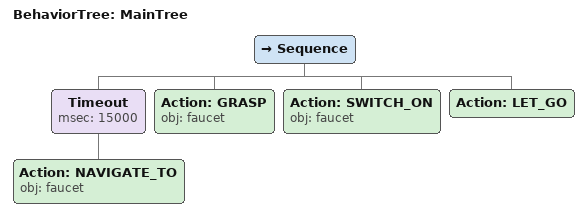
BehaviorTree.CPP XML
<root main_tree_to_execute="MainTree">
  <BehaviorTree ID="MainTree">
    <Sequence>
      <!-- Timeout: NAVIGATE_TO faucet within 15s -->
      <Timeout msec="15000">
        <!-- Navigate to faucet -->
        <Action ID="NAVIGATE_TO" obj="faucet" />
      </Timeout>
      <!-- Grasp faucet -->
      <Action ID="GRASP" obj="faucet" />
      <!-- Toggle on faucet -->
      <Action ID="SWITCH_ON" obj="faucet" />
      <!-- Switch on faucet -->
      <Action ID="LET_GO" />
    </Sequence>
  </BehaviorTree>
</root>
